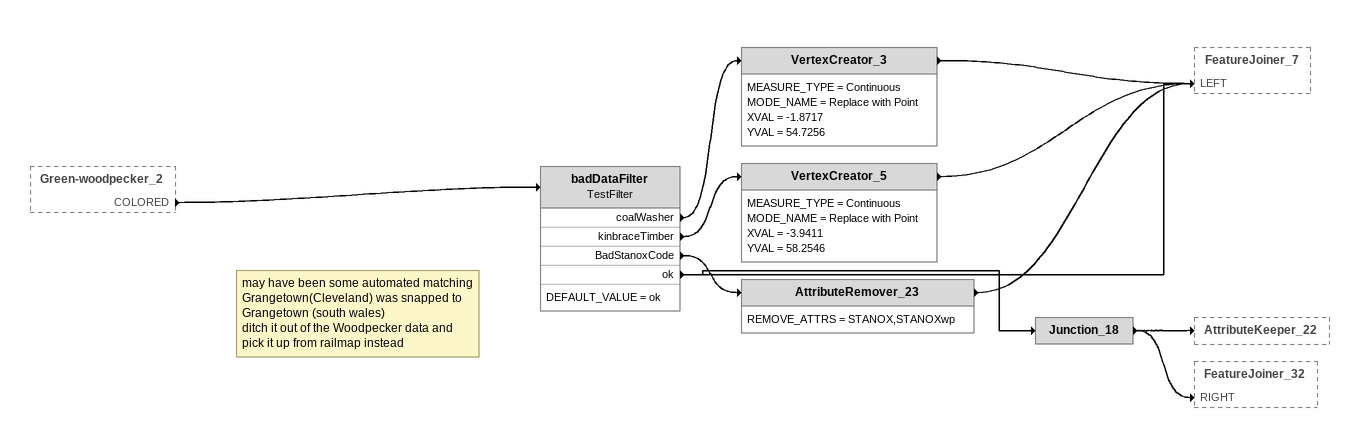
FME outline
Green-woodpecker_2 [outside]
    COLORED -> badDataFilter
Note: may have been some automated matching Grangetown(Cleveland) was snapped to Grangetown (south wales) / ditch it out of the Woodpecker data and pick it up from railmap instead
badDataFilter: TestFilter
    DEFAULT_VALUE = ok
    coalWasher -> VertexCreator_3
    kinbraceTimber -> VertexCreator_5
    BadStanoxCode -> AttributeRemover_23
    ok -> FeatureJoiner_7 [LEFT]
    ok -> Junction_18
VertexCreator_3
    MEASURE_TYPE = Continuous
    MODE_NAME = Replace with Point
    XVAL = -1.8717
    YVAL = 54.7256
    -> FeatureJoiner_7 [LEFT]
VertexCreator_5
    MEASURE_TYPE = Continuous
    MODE_NAME = Replace with Point
    XVAL = -3.9411
    YVAL = 58.2546
    -> FeatureJoiner_7 [LEFT]
AttributeRemover_23
    REMOVE_ATTRS = STANOX,STANOXwp
    -> FeatureJoiner_7 [LEFT]
Junction_18
    -> AttributeKeeper_22
    -> FeatureJoiner_32 [RIGHT]
